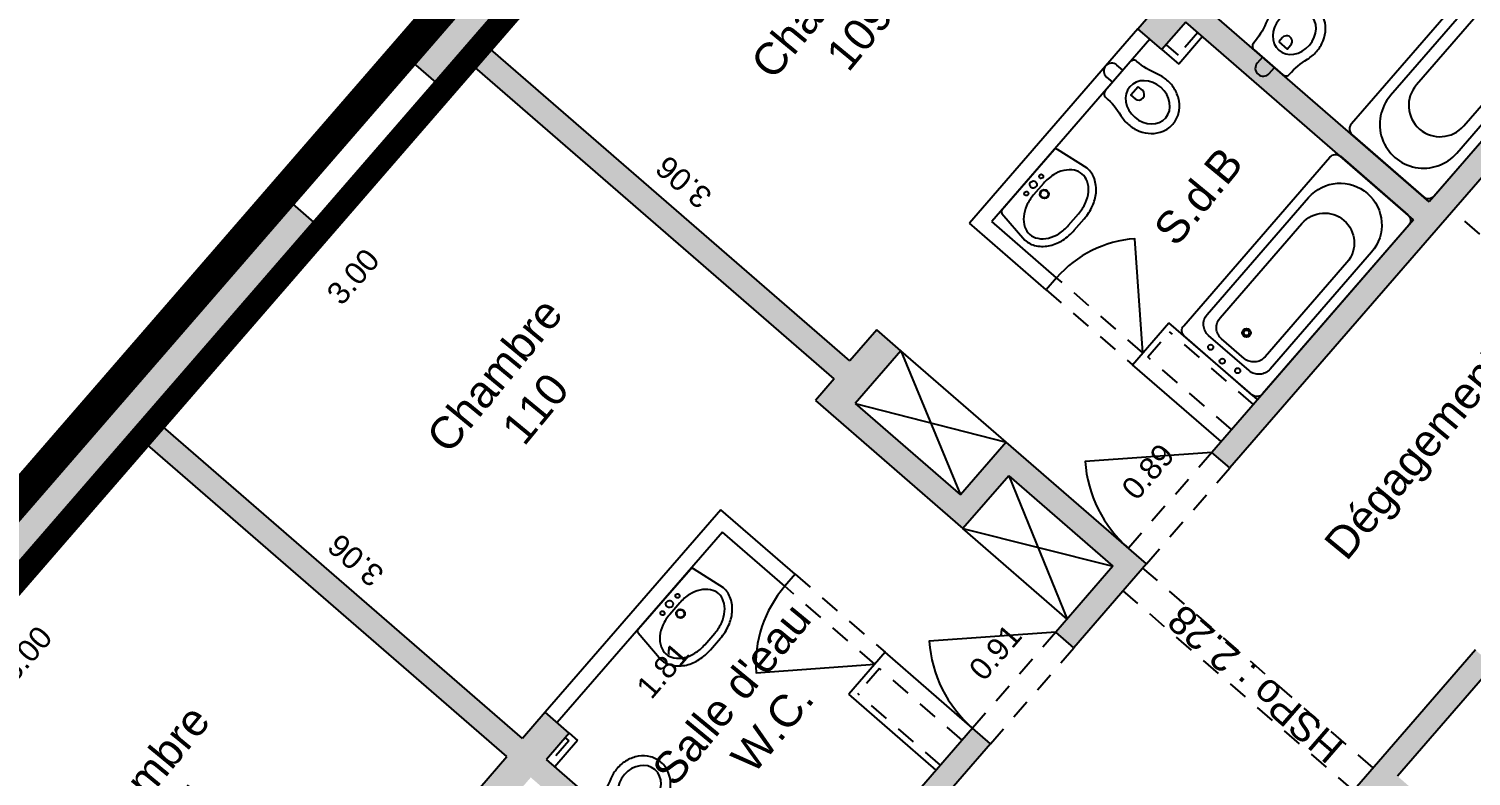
# Model space of a CAD drawing. Header units: metres. Extents: x 1653866.1 to 1653952.6, y 8210294.1 to 8210389.6.
# Drawn here: x 1653898.13 to 1653907.22, y 8210328.99 to 8210333.7 of the extents above; entities that cross this region are included whole.
import ezdxf
from ezdxf.enums import TextEntityAlignment as Align

# ---------------------------------------------------------------- set-up
doc = ezdxf.new("R2010")
doc.units = ezdxf.units.M
doc.header["$PDMODE"] = 32
doc.header["$PDSIZE"] = -0.5
doc.linetypes.add('AXES', pattern=[2, 1.25, -0.25, 0.25, -0.25])
doc.linetypes.add('CACHE2', pattern=[0.1875, 0.125, -0.0625])
for name, color, linetype in [('GEX_BAT_allege', 161, 'Continuous'), ('GEX_BAT_cloison', 2, 'Continuous'), ('GEX_BAT_cloison_vitree', 141, 'Continuous'), ('GEX_BAT_coffrage', 221, 'Continuous'), ('GEX_BAT_fenetre', 4, 'Continuous'), ('GEX_BAT_gaine_tremie', 13, 'Continuous'), ('GEX_BAT_linteau_cloison', 3, 'CACHE2'), ('GEX_BAT_linteau_mur', 6, 'CACHE2'), ('GEX_BAT_mur', 1, 'Continuous'), ('GEX_BAT_placard', 21, 'Continuous'), ('GEX_BAT_poutre', 32, 'CACHE2'), ('GEX_MEP_txt_cot_alti', 51, 'Continuous'), ('GEX_MEP_txt_cot_plani', 30, 'Continuous'), ('GEX_MEP_txt_designation', 7, 'Continuous'), ('GEX_MEP_txt_divers', 7, 'Continuous')]:
    doc.layers.add(name, color=color, linetype=linetype)
for name, color, linetype, true_color in [('GEX_EDS_sdp_1-habitation', 1, 'AXES', 0xff0000), ('GEX_EDS_shob_contour', 1, 'Continuous', 0xff0000), ('GEX_EQU_sanitaire', 9, 'Continuous', 0x808080), ('GEX_MEP_mur_pochage', 7, 'Continuous', 0x999999), ('GEX_MEP_ouvrant_porte', 9, 'Continuous', 0x808080)]:
    doc.layers.add(name, color=color, linetype=linetype, true_color=true_color)
doc.styles.add('G100TXT-cote', font='swissl.ttf')
doc.styles.add('G100TXT-droit', font='swissl.ttf', dxfattribs={"height": 0.2})
doc.styles.add('G50TXT-italic', font='swissli.ttf')
doc.dimstyles.new('G100COT-libre', dxfattribs={"dimtxt": 0.14, "dimasz": 0.18, "dimexe": 0.18, "dimexo": 0.2, "dimgap": 0.09, "dimtad": 0, "dimzin": 0, "dimdsep": 46, "dimtxsty": 'G100TXT-cote', "dimblk1": 'OBLIQUE', "dimblk2": 'OBLIQUE', "dimsah": 1, "dimcen": 0.09, "dimse1": 1, "dimse2": 1, "dimsd1": 1, "dimsd2": 1, "dimclrd": 252, "dimaunit": 2, "dimadec": 3, "dimazin": 0, "dimtfac": 1, "dimtix": 1, "dimtofl": 0, "dimtmove": 0, "dimatfit": 3, "dimldrblk": 'OBLIQUE', "dimfxl": 0.18, "dimtolj": 1, "dimtzin": 0, "dimarcsym": 0})

# ---------------------------------------------------------------- blocks, each defined once
blk = doc.blocks.new('*D131')
at = {"layer": 'Defpoints', "color": 0, "transparency": 16777216}
for p in [(1653899.381, 8210330.6436), (1653897.1332, 8210328.6286), (1653897.4185, 8210328.3811)]:
    blk.add_point(p, dxfattribs=at)
at = {"layer": 'GEX_MEP_txt_cot_plani', "color": 0, "transparency": 16777216, "insert": (1653898.1144, 8210329.7599), "char_height": 0.14, "attachment_point": 5, "rotation": 49.06044, "style": 'G100TXT-cote'}
blk.add_mtext('\\A1;3.00', dxfattribs=at)
blk = doc.blocks.new('_OBLIQUE')
at = {"color": 0, "linetype": 'ByBlock'}
blk.add_line((-0.5, -0.5), (0.5, 0.5), dxfattribs=at)
blk = doc.blocks.new('*D135')
at = {"layer": 'Defpoints', "color": 0, "transparency": 16777216}
for p in [(1653901.1597, 8210333.2706), (1653903.0202, 8210331.6568), (1653901.0544, 8210329.3906)]:
    blk.add_point(p, dxfattribs=at)
at = {"layer": 'GEX_MEP_txt_cot_plani', "color": 0, "transparency": 16777216, "insert": (1653900.1769, 8210332.1375), "char_height": 0.14, "attachment_point": 5, "rotation": 49.06044, "style": 'G100TXT-cote'}
blk.add_mtext('\\A1;3.00', dxfattribs=at)
blk = doc.blocks.new('WC_sr')
at = {"layer": 'GEX_EQU_sanitaire'}
blk.add_lwpolyline([(-0.05, -0.1), (-0.05, -0.05, -1), (0.05, -0.05), (0.05, -0.1)], format="xyb", dxfattribs=at)
for points in [[(-0.12, -0.1), (0.12, -0.1, -0.414214), (0.15, -0.13, 0.079048), (0.1732, -0.2757, -0.079048), (0.185, -0.35, -0.083285), (0.1719, -0.4282, -0.09084), (0.1345, -0.4945, -0.104065), (0.0734, -0.5428, -0.115836), (0, -0.56, -0.115836), (-0.0734, -0.5428, -0.104065), (-0.1345, -0.4945, -0.09084), (-0.1719, -0.4282, -0.083285), (-0.185, -0.35, -0.079048), (-0.1732, -0.2757, 0.079048), (-0.15, -0.13, -0.414214), (-0.12, -0.1)], [(-0.035, -0.24), (0.035, -0.24), (0.035, -0.275, -1), (-0.035, -0.275)]]:
    blk.add_lwpolyline(points, format="xyb", close=True, dxfattribs=at)
blk.add_ellipse((0, -0.35), major_axis=(0, -0.15), ratio=0.833333, dxfattribs=at)
blk = doc.blocks.new('Bai')
at = {"layer": 'GEX_EQU_sanitaire'}
blk.add_lwpolyline([(0, -0.3), (0, 0.3, -0.414214), (0.05, 0.35), (1.55, 0.35, -0.414214), (1.6, 0.3), (1.6, -0.3, -0.414214), (1.55, -0.35), (0.05, -0.35, -0.414214), (0, -0.3, 0.794328)], format="xyb", dxfattribs=at)
for points in [[(0.11, 0.18, -0.414214), (0.21, 0.28), (1.25, 0.28, -1), (1.25, -0.28), (0.21, -0.28, -0.414214), (0.11, -0.18)], [(0.15, 0.1, -0.414214), (0.25, 0.2), (1.09, 0.2, -1), (1.09, -0.2), (0.25, -0.2, -0.414214), (0.15, -0.1)]]:
    blk.add_lwpolyline(points, format="xyb", close=True, dxfattribs=at)
for centre, radius in [((0.0597, 0.1178), 0.0175), ((0.0397, -0.0022), 0.0175), ((0.29, 0), 0.0285), ((0.29, 0), 0.0185), ((0.0597, -0.1222), 0.0175)]:
    blk.add_circle(centre, radius, dxfattribs=at)
blk = doc.blocks.new('Lav_vc')
at = {"layer": 'GEX_EQU_sanitaire'}
for points in [[(0.2672, -0.0136, 0.371491), (0.2514, 0), (-0.2514, 0, 0.371491), (-0.2672, -0.0136), (-0.3, -0.2336, 0.13052), (-0.2797, -0.31, 0.001378), (-0.2793, -0.3108, 0.106642), (-0.2202, -0.3759, 0.083438), (-0.1424, -0.4139, 0.072173), (-0.048, -0.4276), (0.048, -0.4276, 0.072173), (0.1424, -0.4139, 0.083438), (0.2202, -0.3759, 0.106642), (0.2793, -0.3108, 0.131922), (0.3, -0.2336)], [(0.1287, -0.0993, 0.072173), (0.048, -0.0876), (-0.048, -0.0876, 0.072173), (-0.1287, -0.0993, 0.083438), (-0.1922, -0.1304, 0.106642), (-0.2377, -0.1805, 0.131922), (-0.252, -0.2336, 0.131922), (-0.2377, -0.2867, 0.106642), (-0.1922, -0.3368, 0.083438), (-0.1287, -0.3679, 0.072173), (-0.048, -0.3796), (0.048, -0.3796, 0.072173), (0.1287, -0.3679, 0.083439), (0.1922, -0.3368, 0.106641), (0.2377, -0.2867, 0.131922), (0.252, -0.2336, 0.131922), (0.2377, -0.1805, 0.106642), (0.1922, -0.1304, 0.083438)], [(-0.085, -0.0479, -1), (-0.0588, -0.0479, -1)], [(-0.0224, -0.0438, -1), (0.0224, -0.0438, -1)], [(0.0588, -0.0479, -1), (0.085, -0.0479, -1)], [(0.028, -0.1356, -1), (-0.028, -0.1356, -1)], [(0.024, -0.1356, -1), (-0.024, -0.1356, -1)]]:
    blk.add_lwpolyline(points, format="xyb", close=True, dxfattribs=at)
blk = doc.blocks.new('*D176')
at = {"layer": 'Defpoints', "color": 0, "transparency": 16777216}
for p in [(1653914.8698, 8210339.6648), (1653914.8749, 8210339.6604), (1653894.9889, 8210316.7496)]:
    blk.add_point(p, dxfattribs=at)
at = {"layer": 'GEX_MEP_txt_cot_plani', "color": 0, "transparency": 16777216, "insert": (1653904.9268, 8210328.2094), "char_height": 0.14, "attachment_point": 5, "rotation": 49.04286, "style": 'G100TXT-cote'}
blk.add_mtext('\\A1;30.34', dxfattribs=at)
blk = doc.blocks.new('*D184')
at = {"layer": 'Defpoints', "color": 0, "transparency": 16777216}
for p in [(1653901.4632, 8210329.3272), (1653902.974, 8210328.0166), (1653902.9877, 8210328.0324)]:
    blk.add_point(p, dxfattribs=at)
at = {"layer": 'GEX_MEP_txt_cot_plani', "color": 0, "transparency": 16777216, "insert": (1653902.2323, 8210328.6877), "char_height": 0.14, "attachment_point": 5, "rotation": 139.06044, "style": 'G100TXT-cote'}
blk.add_mtext('\\A1;2.00', dxfattribs=at)
blk = doc.blocks.new('*D185')
at = {"layer": 'Defpoints', "color": 0, "transparency": 16777216}
for p in [(1653902.7213, 8210330.3397), (1653902.7498, 8210330.3149), (1653901.5643, 8210328.9483)]:
    blk.add_point(p, dxfattribs=at)
at = {"layer": 'GEX_MEP_txt_cot_plani', "color": 0, "transparency": 16777216, "insert": (1653902.1285, 8210329.6563), "char_height": 0.14, "attachment_point": 5, "rotation": 49.06044, "style": 'G100TXT-cote'}
blk.add_mtext('\\A1;1.81', dxfattribs=at)
blk = doc.blocks.new('*D186')
at = {"layer": 'Defpoints', "color": 0, "transparency": 16777216}
for p in [(1653898.9327, 8210331.231), (1653901.3489, 8210329.3479), (1653901.2435, 8210329.2265)]:
    blk.add_point(p, dxfattribs=at)
at = {"layer": 'GEX_MEP_txt_cot_plani', "color": 0, "transparency": 16777216, "insert": (1653900.1934, 8210330.3502), "char_height": 0.14, "attachment_point": 5, "rotation": 139.06044, "style": 'G100TXT-cote'}
blk.add_mtext('\\A1;3.06', dxfattribs=at)
blk = doc.blocks.new('*D187')
at = {"layer": 'Defpoints', "color": 0, "transparency": 16777216}
for p in [(1653900.9967, 8210333.6105), (1653903.4155, 8210331.7304), (1653903.3076, 8210331.606)]:
    blk.add_point(p, dxfattribs=at)
at = {"layer": 'GEX_MEP_txt_cot_plani', "color": 0, "transparency": 16777216, "insert": (1653902.2601, 8210332.7326), "char_height": 0.14, "attachment_point": 5, "rotation": 139.06044, "style": 'G100TXT-cote'}
blk.add_mtext('\\A1;3.06', dxfattribs=at)
blk = doc.blocks.new('*D188')
at = {"layer": 'Defpoints', "color": 0, "transparency": 16777216}
for p in [(1653902.9625, 8210335.8767), (1653903.217, 8210335.656), (1653900.9967, 8210333.6105)]:
    blk.add_point(p, dxfattribs=at)
at = {"layer": 'GEX_MEP_txt_cot_plani', "color": 0, "transparency": 16777216, "insert": (1653902.2341, 8210334.5229), "char_height": 0.14, "attachment_point": 5, "rotation": 49.06044, "style": 'G100TXT-cote'}
blk.add_mtext('\\A1;3.00', dxfattribs=at)
blk = doc.blocks.new('*D198')
at = {"layer": 'Defpoints', "color": 0, "transparency": 16777216}
for p in [(1653905.4607, 8210331.2597), (1653904.8775, 8210330.5874), (1653904.8949, 8210330.5723)]:
    blk.add_point(p, dxfattribs=at)
at = {"layer": 'GEX_MEP_txt_cot_plani', "color": 0, "transparency": 16777216, "insert": (1653905.1865, 8210330.9084), "char_height": 0.14, "attachment_point": 5, "rotation": 49.06044, "style": 'G100TXT-cote'}
blk.add_mtext('\\A1;0.89', dxfattribs=at)
blk = doc.blocks.new('*D199')
at = {"layer": 'Defpoints', "color": 0, "transparency": 16777216}
for p in [(1653904.5083, 8210330.1266), (1653903.912, 8210329.4391), (1653903.9264, 8210329.4267)]:
    blk.add_point(p, dxfattribs=at)
at = {"layer": 'GEX_MEP_txt_cot_plani', "color": 0, "transparency": 16777216, "insert": (1653904.2245, 8210329.7704), "char_height": 0.14, "attachment_point": 5, "rotation": 49.06044, "style": 'G100TXT-cote'}
blk.add_mtext('\\A1;0.91', dxfattribs=at)

msp = doc.modelspace()

# ---------------------------------------------------------------- hatches: boundary and pattern name
at = {"layer": 'GEX_MEP_mur_pochage'}
h = msp.add_hatch(color=256, dxfattribs=at)
h.dxf.hatch_style = 1
h.paths.add_polyline_path([(1653903.8763, 8210337.4338), (1653901.6763, 8210334.8976), (1653901.9256, 8210334.6814), (1653902.9625, 8210335.8767), (1653905.2734, 8210333.8722), (1653905.1227, 8210333.6985), (1653905.2738, 8210333.5674), (1653905.4245, 8210333.7412), (1653906.8597, 8210332.4962), (1653905.588, 8210331.0301), (1653905.7013, 8210330.9318), (1653908.3224, 8210333.9534), (1653908.209, 8210334.0517), (1653906.958, 8210332.6095), (1653905.5228, 8210333.8545), (1653905.6276, 8210333.9753), (1653905.4765, 8210334.1064), (1653905.3717, 8210333.9855), (1653903.0608, 8210335.9901), (1653904.1256, 8210337.2176)])
h = msp.add_hatch(color=256, dxfattribs=at)
h.dxf.hatch_style = 1
h.paths.add_polyline_path([(1653903.4774, 8210331.8018), (1653903.3076, 8210331.606), (1653900.9967, 8210333.6105), (1653901.159, 8210333.7976), (1653900.9097, 8210334.0138), (1653900.4952, 8210333.5359), (1653900.7445, 8210333.3197), (1653900.8985, 8210333.4972), (1653903.2093, 8210331.4927), (1653903.0908, 8210331.3561), (1653904.02, 8210330.5501), (1653904.3083, 8210330.8825), (1653904.9655, 8210330.3124), (1653904.6051, 8210329.897), (1653904.7184, 8210329.7987), (1653905.1771, 8210330.3275), (1653904.2933, 8210331.0941), (1653904.005, 8210330.7617), (1653903.3402, 8210331.3384), (1653903.6285, 8210331.6707)])
h = msp.add_hatch(color=256, dxfattribs=at)
h.dxf.hatch_style = 1
h.paths.add_polyline_path([(1653901.3877, 8210329.3927), (1653901.2435, 8210329.2265), (1653898.9327, 8210331.231), (1653899.9778, 8210332.4359), (1653899.7285, 8210332.6521), (1653897.5475, 8210330.1378), (1653897.7968, 8210329.9216), (1653898.8344, 8210331.1177), (1653901.1452, 8210329.1132), (1653900.9743, 8210328.9162), (1653901.1254, 8210328.7851), (1653901.2963, 8210328.9821), (1653902.7316, 8210327.7371), (1653901.4664, 8210326.2786), (1653901.5797, 8210326.1803), (1653904.1942, 8210329.1944), (1653904.0809, 8210329.2926), (1653902.8299, 8210327.8505), (1653901.3946, 8210329.0955), (1653901.5388, 8210329.2616)])
h = msp.add_hatch(color=256, dxfattribs=at)
h.dxf.hatch_style = 1
h.paths.add_polyline_path([(1653908.6372, 8210331.5694), (1653908.0988, 8210330.9487), (1653910.1298, 8210329.187), (1653909.1677, 8210328.0778), (1653907.8382, 8210329.231), (1653907.2554, 8210328.5592), (1653906.7585, 8210328.9902), (1653907.3628, 8210329.6869), (1653907.2495, 8210329.7851), (1653905.1246, 8210327.3355), (1653905.2379, 8210327.2372), (1653906.5622, 8210328.7638), (1653911.5856, 8210324.4063), (1653910.5205, 8210323.1785), (1653910.7924, 8210322.9426), (1653912.0539, 8210324.3968), (1653907.4837, 8210328.3611), (1653907.89, 8210328.8295), (1653909.2195, 8210327.6762), (1653910.5562, 8210329.2172), (1653908.5183, 8210330.9849), (1653908.8587, 8210331.3773)])

# ---------------------------------------------------------------- linework, layer by layer
at = {"layer": 'GEX_BAT_allege'}
msp.add_line((1653899.7285, 8210332.6521), (1653900.4952, 8210333.5359), dxfattribs=at)
at = {"layer": 'GEX_BAT_cloison'}
for p, q in [((1653905.1227, 8210333.6985), (1653904.0606, 8210332.4741)), ((1653905.1982, 8210333.633), (1653904.2017, 8210332.4841)), ((1653904.5447, 8210332.0542), (1653904.0606, 8210332.4741)), ((1653904.6103, 8210332.1297), (1653904.2017, 8210332.4841)), ((1653904.6103, 8210332.1297), (1653904.5447, 8210332.0542)), ((1653902.4945, 8210330.6687), (1653901.3877, 8210329.3927)), ((1653902.9636, 8210330.2619), (1653902.4945, 8210330.6687)), ((1653902.5046, 8210330.5276), (1653901.4632, 8210329.3272)), ((1653902.898, 8210330.1863), (1653902.5046, 8210330.5276)), ((1653902.9636, 8210330.2619), (1653902.898, 8210330.1863))]:
    msp.add_line(p, q, dxfattribs=at)
at = {"layer": 'GEX_BAT_cloison_vitree'}
msp.add_line((1653900.7445, 8210333.3197), (1653899.9778, 8210332.4359), dxfattribs=at)
at = {"layer": 'GEX_BAT_coffrage', "linetype": 'CACHE2'}
for p, q in [((1653905.5, 8210333.6756), (1653905.3755, 8210333.5321)), ((1653905.3, 8210333.5976), (1653905.3755, 8210333.5321)), ((1653901.5352, 8210329.2118), (1653901.4173, 8210329.0758)), ((1653901.5126, 8210329.2314), (1653901.5352, 8210329.2118))]:
    msp.add_line(p, q, dxfattribs=at)
at = {"layer": 'GEX_BAT_coffrage'}
for p, q in [((1653905.2738, 8210333.5674), (1653905.3795, 8210333.4757)), ((1653905.5302, 8210333.6494), (1653905.3795, 8210333.4757)), ((1653901.5916, 8210329.2158), (1653901.4475, 8210329.0496)), ((1653901.5388, 8210329.2616), (1653901.5916, 8210329.2158))]:
    msp.add_line(p, q, dxfattribs=at)
at = {"layer": 'GEX_BAT_fenetre', "linetype": 'CACHE2'}
msp.add_line((1653900.7067, 8210333.3525), (1653899.94, 8210332.4687), dxfattribs=at)
at = {"layer": 'GEX_BAT_gaine_tremie'}
for p, q in [((1653905.0886, 8210331.5824), (1653905.318, 8210331.8468)), ((1653905.8763, 8210331.3624), (1653905.318, 8210331.8468)), ((1653905.647, 8210331.0981), (1653905.0886, 8210331.5824)), ((1653903.5301, 8210329.7704), (1653903.3008, 8210329.506)), ((1653904.0809, 8210329.2926), (1653903.5301, 8210329.7704)), ((1653903.8515, 8210329.0283), (1653903.3008, 8210329.506))]:
    msp.add_line(p, q, dxfattribs=at)
at = {"layer": 'GEX_BAT_gaine_tremie', "linetype": 'CACHE2'}
for p, q in [((1653905.1844, 8210331.6317), (1653905.322, 8210331.7903)), ((1653905.8501, 8210331.3322), (1653905.322, 8210331.7903)), ((1653905.7125, 8210331.1736), (1653905.1844, 8210331.6317)), ((1653903.4948, 8210329.6687), (1653903.3572, 8210329.51)), ((1653904.0154, 8210329.2171), (1653903.4948, 8210329.6687)), ((1653903.8778, 8210329.0585), (1653903.3572, 8210329.51))]:
    msp.add_line(p, q, dxfattribs=at)
at = {"layer": 'GEX_BAT_linteau_cloison'}
for p, q in [((1653905.1542, 8210331.6579), (1653904.6103, 8210332.1297)), ((1653904.5447, 8210332.0542), (1653905.0886, 8210331.5824)), ((1653902.9636, 8210330.2619), (1653903.5301, 8210329.7704)), ((1653903.4646, 8210329.6949), (1653902.898, 8210330.1863))]:
    msp.add_line(p, q, dxfattribs=at)
at = {"layer": 'GEX_BAT_linteau_mur'}
for p, q in [((1653905.588, 8210331.0301), (1653905.0638, 8210330.4257)), ((1653905.1771, 8210330.3275), (1653905.7013, 8210330.9318)), ((1653904.6051, 8210329.897), (1653904.0809, 8210329.2926)), ((1653904.1942, 8210329.1944), (1653904.7184, 8210329.7987))]:
    msp.add_line(p, q, dxfattribs=at)
at = {"layer": 'GEX_BAT_mur'}
for p, q in [((1653908.209, 8210334.0517), (1653906.958, 8210332.6095)), ((1653900.4952, 8210333.5359), (1653900.9097, 8210334.0138)), ((1653908.3224, 8210333.9534), (1653905.7013, 8210330.9318)), ((1653905.1227, 8210333.6985), (1653905.2734, 8210333.8722)), ((1653906.958, 8210332.6095), (1653905.5228, 8210333.8545)), ((1653900.9967, 8210333.6105), (1653901.159, 8210333.7976)), ((1653905.2738, 8210333.5674), (1653905.1227, 8210333.6985)), ((1653905.4245, 8210333.7412), (1653905.2738, 8210333.5674)), ((1653906.8597, 8210332.4962), (1653905.4245, 8210333.7412)), ((1653903.3076, 8210331.606), (1653900.9967, 8210333.6105)), ((1653900.4952, 8210333.5359), (1653900.7445, 8210333.3197)), ((1653900.7445, 8210333.3197), (1653900.8985, 8210333.4972)), ((1653903.2093, 8210331.4927), (1653900.8985, 8210333.4972)), ((1653897.5475, 8210330.1378), (1653899.7285, 8210332.6521)), ((1653899.7285, 8210332.6521), (1653899.9778, 8210332.4359)), ((1653906.8597, 8210332.4962), (1653905.588, 8210331.0301)), ((1653898.9327, 8210331.231), (1653899.9778, 8210332.4359)), ((1653903.4774, 8210331.8018), (1653903.3076, 8210331.606)), ((1653903.6285, 8210331.6707), (1653903.4774, 8210331.8018)), ((1653903.6285, 8210331.6707), (1653903.3402, 8210331.3384)), ((1653903.2093, 8210331.4927), (1653903.0908, 8210331.3561)), ((1653903.0908, 8210331.3561), (1653904.02, 8210330.5501)), ((1653903.3402, 8210331.3384), (1653904.005, 8210330.7617)), ((1653901.2435, 8210329.2265), (1653898.9327, 8210331.231)), ((1653897.7968, 8210329.9216), (1653898.8344, 8210331.1177)), ((1653901.1452, 8210329.1132), (1653898.8344, 8210331.1177)), ((1653904.2933, 8210331.0941), (1653904.005, 8210330.7617)), ((1653905.1771, 8210330.3275), (1653904.2933, 8210331.0941)), ((1653905.7013, 8210330.9318), (1653905.588, 8210331.0301)), ((1653904.3083, 8210330.8825), (1653904.02, 8210330.5501)), ((1653904.3083, 8210330.8825), (1653904.9655, 8210330.3124)), ((1653904.9655, 8210330.3124), (1653904.6051, 8210329.897)), ((1653905.1771, 8210330.3275), (1653904.7184, 8210329.7987)), ((1653904.7184, 8210329.7987), (1653904.6051, 8210329.897)), ((1653907.2495, 8210329.7851), (1653905.1246, 8210327.3355)), ((1653907.3628, 8210329.6869), (1653906.7585, 8210328.9902)), ((1653901.3877, 8210329.3927), (1653901.2435, 8210329.2265)), ((1653901.5388, 8210329.2616), (1653901.3877, 8210329.3927)), ((1653904.0809, 8210329.2926), (1653902.8299, 8210327.8505)), ((1653904.1942, 8210329.1944), (1653904.0809, 8210329.2926)), ((1653901.5388, 8210329.2616), (1653901.3946, 8210329.0955)), ((1653900.9743, 8210328.9162), (1653901.1452, 8210329.1132)), ((1653904.1942, 8210329.1944), (1653901.5797, 8210326.1803)), ((1653902.8299, 8210327.8505), (1653901.3946, 8210329.0955))]:
    msp.add_line(p, q, dxfattribs=at)
at = {"layer": 'GEX_BAT_placard'}
for p, q in [((1653904.2933, 8210331.0941), (1653903.6285, 8210331.6707)), ((1653904.6772, 8210329.9801), (1653904.02, 8210330.5501))]:
    msp.add_line(p, q, dxfattribs=at)
at = {"layer": 'GEX_BAT_poutre'}
for p, q in [((1653908.4669, 8210331.373), (1653907.1071, 8210332.5525)), ((1653906.6055, 8210329.0427), (1653905.1545, 8210330.3014)), ((1653906.481, 8210328.8992), (1653905.03, 8210330.1578))]:
    msp.add_line(p, q, dxfattribs=at)
at = {"layer": 'GEX_EDS_sdp_1-habitation', "const_width": 0.15}
msp.add_lwpolyline([(1653902.9625, 8210335.8767), (1653900.9967, 8210333.6105), (1653900.8985, 8210333.4972), (1653898.9327, 8210331.231), (1653898.8344, 8210331.1177), (1653896.7703, 8210328.7382), (1653895.8562, 8210327.6844), (1653894.7047, 8210326.3534), (1653894.5821, 8210326.4598), (1653894.4657, 8210326.5545), (1653894.5013, 8210326.5955), (1653893.2889, 8210327.6472), (1653889.7045, 8210330.7565), (1653885.0459, 8210334.7975)], dxfattribs=at)
at = {"layer": 'GEX_EDS_shob_contour', "const_width": 0.2}
msp.add_lwpolyline([(1653918.1339, 8210352.7154), (1653917.3476, 8210351.7641), (1653917.2513, 8210351.7443, 0.691921), (1653916.9654, 8210351.6856), (1653915.7737, 8210351.4406), (1653914.3217, 8210349.6774), (1653914.3931, 8210348.4586, 1.02228), (1653914.4112, 8210348.1499), (1653914.4178, 8210348.0372), (1653913.0801, 8210349.1388), (1653912.371, 8210348.2779), (1653911.2147, 8210348.1578), (1653909.9533, 8210346.626), (1653910.0572, 8210345.4681), (1653909.4148, 8210344.6881), (1653909.8547, 8210344.3258), (1653894.6828, 8210326.8353), (1653886.4664, 8210333.9625)], format="xyb", dxfattribs=at)
at = {"layer": 'GEX_MEP_ouvrant_porte'}
for points in [[(1653905.1542, 8210331.6579), (1653905.1032, 8210332.3761, 0.198912), (1653904.6103, 8210332.1297, 0.198912)], [(1653905.588, 8210331.0301), (1653904.79, 8210330.9734, 0.198912), (1653905.0638, 8210330.4257, 0.198912)], [(1653902.898, 8210330.1863, 0.198912), (1653902.7165, 8210329.6418), (1653903.4646, 8210329.6949)], [(1653904.6051, 8210329.897), (1653903.8071, 8210329.8403, 0.198912), (1653904.0809, 8210329.2926, 0.198912)]]:
    msp.add_lwpolyline(points, format="xyb", dxfattribs=at)
at = {"layer": 'GEX_MEP_txt_divers'}
for p, q in [((1653903.6285, 8210331.6707), (1653904.005, 8210330.7617)), ((1653903.3402, 8210331.3384), (1653904.2933, 8210331.0941)), ((1653904.3083, 8210330.8825), (1653904.6772, 8210329.9801)), ((1653904.02, 8210330.5501), (1653904.9655, 8210330.3124))]:
    msp.add_line(p, q, dxfattribs=at)

# ---------------------------------------------------------------- block references
at = {"layer": 'GEX_EQU_sanitaire'}
for p, xscale, yscale, zscale, rotation in [((1653907.7323, 8210334.0295), -0.9874993835464796, 0.9874993835464796, 0.9874993835464797, 49.06044270617745), ((1653905.6283, 8210331.5776), 0.9380136831235859, 0.9380136831235859, 0.9380136831235859, 49.06044265107472)]:
    msp.add_blockref('Bai', p, dxfattribs=dict(at, xscale=xscale, yscale=yscale, zscale=zscale, rotation=rotation))
at = {"layer": 'GEX_EQU_sanitaire', "xscale": -1}
for p, rotation in [((1653905.8796, 8210333.4125), 139.0604426392689), ((1653904.9202, 8210333.465), 49.06044262677217), ((1653901.7515, 8210328.6535), 139.0604426392689)]:
    msp.add_blockref('WC_sr', p, dxfattribs=dict(at, rotation=rotation))
at = {"layer": 'GEX_EQU_sanitaire', "rotation": 49.06044264582559}
for p in [(1653904.4303, 8210332.7463), (1653902.1374, 8210330.103)]:
    msp.add_blockref('Lav_vc', p, dxfattribs=at)

# ---------------------------------------------------------------- texts
at = {"layer": 'GEX_MEP_txt_cot_alti', "color": 6, "style": 'G50TXT-italic'}
msp.add_text('2.28', height=0.18018, rotation=139.06044, dxfattribs=at).set_placement((1653905.7802, 8210329.7621))
msp.add_text('HSPo : ', height=0.18018, rotation=139.06044, dxfattribs=at).set_placement((1653905.7802, 8210329.7621), align=Align.RIGHT)
at = {"layer": 'GEX_MEP_txt_designation', "char_height": 0.2, "width": 1.973846, "attachment_point": 5, "rotation": 50.52789, "style": 'G100TXT-droit'}
for s, insert in [('Chambre \\P109', (1653903.2408, 8210333.7673)), ('S.d.B', (1653905.5039, 8210332.6443)), ('Chambre \\P110', (1653901.1971, 8210331.4113)), ('Dégagement ', (1653906.892, 8210331.0002)), ("Salle d'eau \\PW.C.", (1653902.6907, 8210329.4012)), ('Chambre \\P111', (1653898.9734, 8210328.8478))]:
    msp.add_mtext(s, dxfattribs=dict(at, insert=insert))

# ---------------------------------------------------------------- dimensions: what is measured, and where the dimension line sits
at = {"layer": 'GEX_MEP_txt_cot_plani'}
for p1, p2, distance, picture, middle in [((1653894.9889, 8210316.7496), (1653914.8749, 8210339.6604), 0.0067, '*D176', (1653904.9268, 8210328.2094)), ((1653900.9967, 8210333.6105), (1653902.9625, 8210335.8767), -0.3369, '*D188', (1653902.2341, 8210334.5229)), ((1653900.9967, 8210333.6105), (1653903.3076, 8210331.606), 0.1646, '*D187', (1653902.2601, 8210332.7326)), ((1653901.0544, 8210329.3906), (1653903.0202, 8210331.6568), 2.4628, '*D135', (1653900.1769, 8210332.1375)), ((1653898.9327, 8210331.231), (1653901.2435, 8210329.2265), 0.1608, '*D186', (1653900.1934, 8210330.3502)), ((1653905.4607, 8210331.2597), (1653904.8775, 8210330.5874), 0.023, '*D198', (1653905.1865, 8210330.9084)), ((1653899.381, 8210330.6436), (1653897.4185, 8210328.3811), -0.3777, '*D131', (1653898.1144, 8210329.7599)), ((1653901.5643, 8210328.9483), (1653902.7498, 8210330.3149), 0.0377, '*D185', (1653902.1285, 8210329.6563)), ((1653904.5083, 8210330.1266), (1653903.912, 8210329.4391), 0.019, '*D199', (1653904.2245, 8210329.7704)), ((1653901.4632, 8210329.3272), (1653902.974, 8210328.0166), 0.0209, '*D184', (1653902.2323, 8210328.6877))]:
    dim = msp.add_aligned_dim(p1=p1, p2=p2, distance=distance, dimstyle='G100COT-libre', dxfattribs=at)
    dim.commit()
    dim.dimension.update_dxf_attribs({"geometry": picture, "text_midpoint": middle})

doc.saveas('drawing.dxf')
